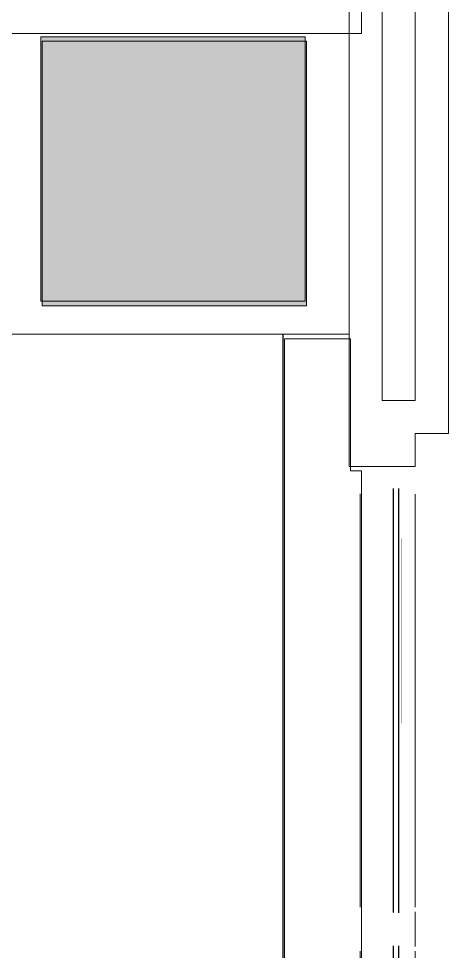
# Model space of a CAD drawing. Header units: inches. Extents: x -1221 to 179, y -822 to 880.
# Drawn here: x 101.9 to 140.9, y 150.5 to 235.1 of the extents above; entities that cross this region are included whole.
import ezdxf
from ezdxf.xclip import XClip

# ---------------------------------------------------------------- set-up
doc = ezdxf.new("R2010")
doc.units = ezdxf.units.IN
doc.header["$MEASUREMENT"] = 0
doc.header["$XCLIPFRAME"] = 2
doc.linetypes.add('L1$0$2DASHES', pattern=[163.199999, 71.999999, -24, 9.6, -24, 9.6, -24])
doc.layers.add('L1$0$A-Anno-Revs-FinF', color=181, linetype='Continuous')
doc.layers.add('L1$0$GLZ_GLAZING', color=7, linetype='Continuous')
for name, color, linetype, lineweight in [('L1$0$ArchiCAD Windows_Pen_No__4', 4, 'Continuous', 9), ('L1$0$BB Columns_Pen_No__3', 7, 'Continuous', 20), ('L1$0$BB Columns_Pen_No__7', 7, 'Continuous', 20), ('L1$0$BB Columns_Pen_No__95', 8, 'Continuous', 20), ('L1$0$BB Shell_Pen_No__100', 7, 'Continuous', 20), ('X1$0$18_0109_REV_dwg _7_', 8, 'Continuous', 9), ('X1$0$A-WALL', 113, 'Continuous', 9), ('X1$0$S-COLS', 52, 'Continuous', 9)]:
    doc.layers.add(name, color=color, linetype=linetype, lineweight=lineweight)

# ---------------------------------------------------------------- blocks, each defined once
blk = doc.blocks.new('L1$0$window-fixed')
at = {"layer": 'L1$0$ArchiCAD Windows_Pen_No__4', "linetype": 'L1$0$2DASHES'}
for p, q in [((-6723.596, 3788.311), (-6761.096, 3788.311)), ((-6681.596, 3788.311), (-6719.596, 3788.311)), ((-6723.596, 3783.311), (-6761.104, 3783.311)), ((-6681.596, 3783.311), (-6719.596, 3783.311))]:
    blk.add_line(p, q, dxfattribs=at)
at = {"layer": 'L1$0$ArchiCAD Windows_Pen_No__4', "linetype": 'Continuous'}
for p, q in [((-6723.17, 3788.311), (-6721.596, 3788.311)), ((-6721.596, 3788.311), (-6720.021, 3788.311))]:
    blk.add_line(p, q, dxfattribs=at)
at = {"layer": 'L1$0$GLZ_GLAZING', "color": 30, "linetype": 'Continuous'}
for p, q in [((-6723.096, 3786.811), (-6761.604, 3786.811)), ((-6681.096, 3786.811), (-6720.096, 3786.811)), ((-6761.604, 3786.316), (-6723.104, 3786.311)), ((-6720.096, 3786.316), (-6681.096, 3786.311))]:
    blk.add_line(p, q, dxfattribs=at)
at = {"layer": 'L1$0$GLZ_GLAZING', "color": 30, "linetype": 'Continuous', "const_width": 0.00174}
for points in [[(-6763.596, 3783.311), (-6761.104, 3783.311), (-6761.104, 3786.061), (-6761.604, 3786.061), (-6761.604, 3787.061), (-6761.104, 3787.061), (-6761.096, 3788.311), (-6763.596, 3788.311), (-6763.596, 3787.061), (-6763.596, 3787.061), (-6763.596, 3786.061), (-6763.596, 3786.061)], [(-6719.596, 3783.311), (-6723.596, 3783.311), (-6723.596, 3786.061), (-6723.096, 3786.061), (-6723.096, 3787.061), (-6723.596, 3787.061), (-6723.596, 3788.311), (-6719.596, 3788.311), (-6719.596, 3787.061), (-6720.096, 3787.061), (-6720.096, 3786.061), (-6719.596, 3786.061)], [(-6723.096, 3786.061), (-6723.096, 3787.061), (-6761.604, 3787.057), (-6761.604, 3786.065), (-6723.096, 3786.061)], [(-6681.096, 3786.061), (-6681.096, 3787.061), (-6720.096, 3787.057), (-6720.096, 3786.065), (-6681.588, 3786.061)]]:
    blk.add_lwpolyline(points, close=True, dxfattribs=at)
blk = doc.blocks.new('L1')
at = {"layer": 'L1$0$BB Columns_Pen_No__95', "linetype": 'Continuous', "lineweight": 0, "true_color": 0x3f3f3f}
blk.add_hatch(color=250, dxfattribs=at).paths.add_polyline_path([(-6238.69, 3156.066), (-6262.69, 3156.066), (-6262.69, 3132.066), (-6238.69, 3132.066)])
at = {"layer": 'L1$0$A-Anno-Revs-FinF'}
blk.add_line((-6240.69, 2979.066), (-6240.69, 3129.066), dxfattribs=at)
at = {"layer": 'L1$0$BB Columns_Pen_No__3', "linetype": 'Continuous'}
blk.add_line((-6265.69, 3129.066), (-6234.69, 3129.066), dxfattribs=at)
at = {"layer": 'L1$0$BB Columns_Pen_No__7', "linetype": 'Continuous', "flags": 128}
blk.add_lwpolyline([(-6238.69, 3156.066), (-6262.69, 3156.066), (-6262.69, 3132.066), (-6238.69, 3132.066)], close=True, dxfattribs=at)
at = {"layer": 'L1$0$BB Shell_Pen_No__100', "linetype": 'Continuous', "flags": 128}
for points in [[(-6225.69, 3120.066), (-6225.69, 3168.066)], [(-6234.69, 3165.066), (-6234.69, 3123.066)], [(-6231.69, 3123.066), (-6231.69, 3165.066)], [(-6228.69, 3165.066), (-6228.69, 3123.066)], [(-6234.69, 3123.066), (-6234.69, 3117.066)], [(-6228.69, 3123.066), (-6231.69, 3123.066)], [(-6234.69, 3117.066), (-6228.69, 3117.066), (-6228.69, 3120.066)], [(-6228.69, 3120.066), (-6225.69, 3120.066)]]:
    blk.add_lwpolyline(points, dxfattribs=at)
at = {"layer": 'L1$0$A-Anno-Revs-FinF', "rotation": 270}
blk.add_blockref('L1$0$window-fixed', (-10017.001, -3646.529), dxfattribs=at)
blk = doc.blocks.new('X1$0$Walls 10 - Walls 1-5282321-FIRST FLOOR POWER _ SIGNAL')
at = {"layer": 'X1$0$A-WALL'}
for p, q in [((126.071, 386.056), (126.071, 236.056)), ((132.071, 386.056), (126.071, 386.056)), ((132.071, 374.056), (132.071, 386.056)), ((133.071, 374.056), (132.071, 374.056)), ((133.071, 248.056), (133.071, 374.056))]:
    blk.add_line(p, q, dxfattribs=at)
blk = doc.blocks.new('X1$0$Concrete-Rectangular-Column - 24 X 24-V44-FIRST FLOOR POWER _ SIGNAL')
at = {"layer": 'X1$0$S-COLS'}
blk.add_hatch(color=7, dxfattribs=at).paths.add_polyline_path([(-12, -12), (12, -12), (12, 12), (-12, 12), (-12, 11.281)], flags=0)
at = {"layer": 'X1$0$S-COLS', "color": 8, "lineweight": 20}
for p, q in [((12, 12), (-12, 12)), ((-12, 12), (-12, -12)), ((12, -12), (12, 12)), ((-12, -12), (12, -12))]:
    blk.add_line(p, q, dxfattribs=at)
blk = doc.blocks.new('X1')
at = {"layer": 'X1$0$A-WALL', "lineweight": 13}
for p, q in [((133.071, 233.759), (133.071, 238.384)), ((-32.612, 233.759), (133.071, 233.759))]:
    blk.add_line(p, q, dxfattribs=at)
at = {"layer": 'X1$0$18_0109_REV_dwg _7_'}
ref = blk.add_blockref('L1', (6366.63, -2922.603), dxfattribs=at)
XClip(ref).set_block_clipping_path([(-7587.3890141857, 2122.8758432012), (-6188.1189173454, 3796.6416784023)])
at = {"layer": 'X1$0$A-WALL'}
blk.add_blockref('X1$0$Walls 10 - Walls 1-5282321-FIRST FLOOR POWER _ SIGNAL', (0, -180), dxfattribs=at)
at = {"layer": 'X1$0$S-COLS'}
blk.add_blockref('X1$0$Concrete-Rectangular-Column - 24 X 24-V44-FIRST FLOOR POWER _ SIGNAL', (116.071, 221.056), dxfattribs=at)

msp = doc.modelspace()

# ---------------------------------------------------------------- block references
at = {"color": 253}
msp.add_blockref('X1', (0, 0), dxfattribs=at)

doc.saveas('drawing.dxf')
